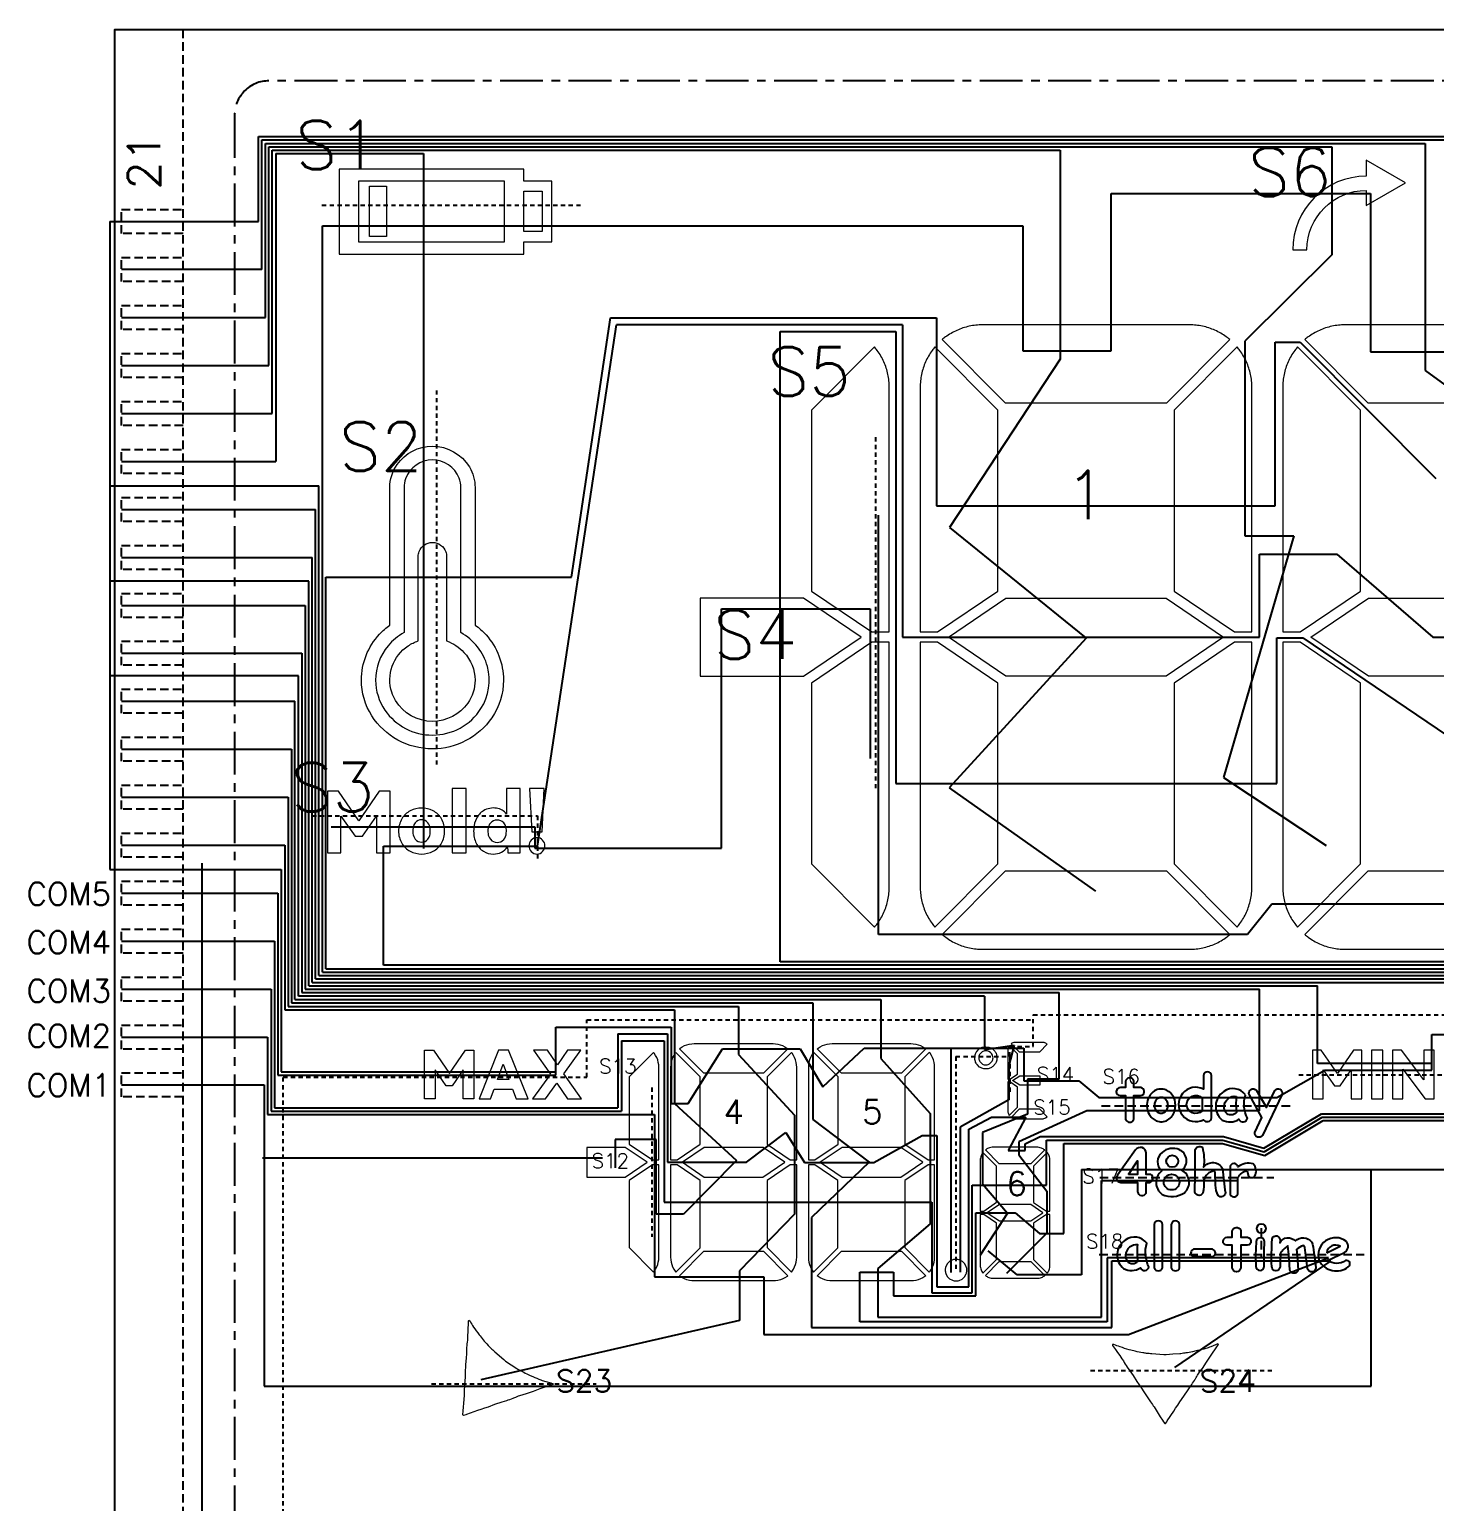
# Model space of a CAD drawing. Header units: millimetres. Extents: x 426 to 1899, y -1707 to -647.
# Drawn here: x 1025.65 to 1066.66, y -689.86 to -646.89 of the extents above; entities that cross this region are included whole.
import ezdxf
from ezdxf.enums import TextEntityAlignment as Align

# ---------------------------------------------------------------- set-up
doc = ezdxf.new("R2010")
doc.units = ezdxf.units.MM
doc.linetypes.add('CENTER', pattern=[2, 1.25, -0.25, 0.25, -0.25])
doc.linetypes.add('HIDDEN', pattern=[0.375, 0.25, -0.125])
for name, color, linetype in [('COM', 1, 'Continuous'), ('DL', 11, 'Continuous'), ('SEG', 42, 'Continuous')]:
    doc.layers.add(name, color=color, linetype=linetype)
doc.styles.add('ROMANS', font='ROMANS.shx', dxfattribs={"bigfont": 'AllInOneBig.shx'})

msp = doc.modelspace()

# ---------------------------------------------------------------- linework, layer by layer
for points in [[(1089.137, -646.895), (1089.137, -731.895), (1028.137, -731.895), (1028.137, -646.895)], [(1057.73, -680.313), (1057.996, -679.914), (1057.996, -680.313)]]:
    msp.add_lwpolyline(points, close=True)
at = {"linetype": 'HIDDEN'}
for points in [[(1030.137, -731.895), (1030.137, -646.895)], [(1030.137, -652.855), (1028.337, -652.855), (1028.337, -652.155), (1030.137, -652.155)], [(1030.137, -654.255), (1028.337, -654.255), (1028.337, -653.555), (1030.137, -653.555)], [(1030.137, -655.655), (1028.337, -655.655), (1028.337, -654.955), (1030.137, -654.955)], [(1030.137, -657.055), (1028.337, -657.055), (1028.337, -656.355), (1030.137, -656.355)], [(1030.137, -658.455), (1028.337, -658.455), (1028.337, -657.755), (1030.137, -657.755)], [(1030.137, -659.855), (1028.337, -659.855), (1028.337, -659.155), (1030.137, -659.155)], [(1030.137, -661.255), (1028.337, -661.255), (1028.337, -660.555), (1030.137, -660.555)], [(1030.137, -662.655), (1028.337, -662.655), (1028.337, -661.955), (1030.137, -661.955)], [(1030.137, -664.055), (1028.337, -664.055), (1028.337, -663.355), (1030.137, -663.355)], [(1030.137, -665.455), (1028.337, -665.455), (1028.337, -664.755), (1030.137, -664.755)], [(1030.137, -666.855), (1028.337, -666.855), (1028.337, -666.155), (1030.137, -666.155)], [(1030.137, -668.255), (1028.337, -668.255), (1028.337, -667.555), (1030.137, -667.555)], [(1030.137, -669.655), (1028.337, -669.655), (1028.337, -668.955), (1030.137, -668.955)], [(1030.137, -671.055), (1028.337, -671.055), (1028.337, -670.355), (1030.137, -670.355)], [(1030.137, -672.455), (1028.337, -672.455), (1028.337, -671.755), (1030.137, -671.755)], [(1030.137, -673.855), (1028.337, -673.855), (1028.337, -673.155), (1030.137, -673.155)], [(1030.137, -675.255), (1028.337, -675.255), (1028.337, -674.555), (1030.137, -674.555)], [(1030.137, -676.655), (1028.337, -676.655), (1028.337, -675.955), (1030.137, -675.955)], [(1030.137, -678.055), (1028.337, -678.055), (1028.337, -677.355), (1030.137, -677.355)]]:
    msp.add_lwpolyline(points, dxfattribs=at)
at = {"linetype": 'CENTER'}
msp.add_lwpolyline([(1084.637, -648.395), (1032.637, -648.395, 0.414214), (1031.637, -649.395), (1031.637, -729.395, 0.414214), (1032.637, -730.395), (1084.637, -730.395, 0.414214), (1085.637, -729.395), (1085.637, -649.395, 0.414214)], format="xyb", close=True, dxfattribs=at)
at = {"lineweight": 9}
for points in [[(1040.078, -650.974), (1034.692, -650.974), (1034.692, -653.45), (1040.078, -653.45), (1040.078, -653.098), (1040.896, -653.098), (1040.896, -651.326), (1040.078, -651.326)], [(1039.509, -653.108), (1035.262, -653.108), (1035.262, -651.316), (1039.509, -651.316)], [(1036.069, -652.942), (1035.572, -652.942), (1035.572, -651.472), (1036.069, -651.472)], [(1040.617, -652.797), (1040.078, -652.797), (1040.078, -651.617), (1040.617, -651.617)], [(1048.244, -663.493), (1045.226, -663.493), (1045.226, -665.77), (1048.243, -665.77), (1049.923, -664.632)], [(1058.826, -665.77), (1054.15, -665.77), (1052.471, -664.632), (1054.15, -663.493), (1058.827, -663.493), (1060.506, -664.632)], [(1069.41, -665.77), (1064.734, -665.77), (1063.055, -664.632), (1064.733, -663.493), (1069.411, -663.493), (1071.089, -664.632)], [(1035.266, -669.996), (1034.671, -669.124), (1034.345, -669.124), (1034.345, -670.931), (1034.74, -670.931), (1034.74, -669.855), (1035.152, -670.443), (1035.367, -670.443), (1035.775, -669.86), (1035.775, -670.931), (1036.175, -670.931), (1036.175, -669.124), (1035.856, -669.124)], [(1038.392, -669.052), (1037.99, -669.052), (1037.99, -670.931), (1038.392, -670.931)], [(1040.617, -670.317), (1040.674, -669.052), (1040.249, -669.052), (1040.309, -670.317)], [(1038.308, -677.267), (1037.987, -677.726), (1037.817, -677.726), (1037.492, -677.263), (1037.492, -678.112), (1037.181, -678.112), (1037.181, -676.687), (1037.438, -676.687), (1037.907, -677.374), (1038.372, -676.687), (1038.623, -676.687), (1038.623, -678.112), (1038.308, -678.112)], [(1039.336, -676.687), (1038.773, -678.112), (1039.104, -678.112), (1039.209, -677.824), (1039.749, -677.824), (1039.858, -678.112), (1040.208, -678.112), (1039.63, -676.687)], [(1041.358, -676.687), (1041.06, -677.115), (1040.766, -676.687), (1040.359, -676.687), (1040.857, -677.386), (1040.334, -678.112), (1040.715, -678.112), (1041.039, -677.649), (1041.356, -678.112), (1041.767, -678.112), (1041.243, -677.378), (1041.741, -676.687)], [(1043.157, -679.429), (1043.831, -679.886), (1044.019, -679.886), (1044.019, -677.189), (1044.016, -677.118), (1044.005, -677.046), (1043.986, -676.975), (1043.959, -676.907), (1043.927, -676.842), (1043.887, -676.781), (1043.866, -676.756), (1043.157, -677.469)], [(1044.362, -679.886), (1044.551, -679.886), (1045.225, -679.429), (1045.225, -677.469), (1044.515, -676.756), (1044.495, -676.781), (1044.455, -676.842), (1044.422, -676.907), (1044.396, -676.975), (1044.377, -677.046), (1044.366, -677.118), (1044.362, -677.189)], [(1047.075, -677.363), (1045.331, -677.363), (1044.621, -676.65), (1044.644, -676.631), (1044.705, -676.591), (1044.77, -676.557), (1044.837, -676.531), (1044.908, -676.512), (1044.98, -676.5), (1045.053, -676.496), (1047.353, -676.496), (1047.424, -676.5), (1047.496, -676.511), (1047.566, -676.53), (1047.634, -676.556), (1047.699, -676.59), (1047.76, -676.629), (1047.785, -676.65)], [(1047.181, -679.429), (1047.855, -679.886), (1048.044, -679.886), (1048.044, -677.189), (1048.04, -677.118), (1048.029, -677.046), (1048.01, -676.975), (1047.984, -676.907), (1047.951, -676.842), (1047.911, -676.781), (1047.891, -676.756), (1047.181, -677.469)], [(1048.387, -679.886), (1048.575, -679.886), (1049.25, -679.429), (1049.25, -677.469), (1048.54, -676.756), (1048.519, -676.781), (1048.479, -676.842), (1048.446, -676.907), (1048.42, -676.975), (1048.402, -677.046), (1048.39, -677.118), (1048.387, -677.189)], [(1051.1, -677.363), (1049.355, -677.363), (1048.645, -676.65), (1048.668, -676.631), (1048.729, -676.591), (1048.794, -676.557), (1048.862, -676.531), (1048.932, -676.512), (1049.004, -676.5), (1049.077, -676.496), (1051.378, -676.496), (1051.448, -676.5), (1051.52, -676.511), (1051.59, -676.53), (1051.658, -676.556), (1051.723, -676.59), (1051.784, -676.629), (1051.809, -676.65)], [(1051.205, -679.429), (1051.879, -679.886), (1052.068, -679.886), (1052.068, -677.189), (1052.064, -677.118), (1052.053, -677.046), (1052.034, -676.975), (1052.008, -676.907), (1051.975, -676.842), (1051.935, -676.781), (1051.915, -676.756), (1051.205, -677.469)], [(1063.827, -677.374), (1063.357, -676.687), (1063.1, -676.687), (1063.1, -678.112), (1063.412, -678.112), (1063.412, -677.263), (1063.737, -677.726), (1063.906, -677.726), (1064.228, -677.267), (1064.228, -678.112), (1064.543, -678.112), (1064.543, -676.687), (1064.292, -676.687)], [(1064.821, -678.112), (1065.154, -678.112), (1065.154, -676.687), (1064.821, -676.687)], [(1065.435, -678.112), (1065.738, -678.112), (1065.738, -677.246), (1066.385, -678.112), (1066.652, -678.112), (1066.652, -676.687), (1066.348, -676.687), (1066.348, -677.551), (1065.701, -676.687), (1065.435, -676.687)], [(1039.313, -677.545), (1039.474, -677.101), (1039.644, -677.545)], [(1043.036, -679.528), (1041.921, -679.528), (1041.921, -680.394), (1043.036, -680.394), (1043.675, -679.961)], [(1047.061, -679.528), (1045.346, -679.528), (1044.708, -679.961), (1045.346, -680.395), (1047.06, -680.395), (1047.699, -679.962)], [(1051.085, -679.528), (1049.37, -679.528), (1048.732, -679.961), (1049.371, -680.395), (1051.084, -680.395), (1051.723, -679.962)], [(1043.157, -680.494), (1043.157, -682.453), (1043.866, -683.166), (1043.887, -683.141), (1043.927, -683.08), (1043.96, -683.015), (1043.986, -682.947), (1044.004, -682.877), (1044.016, -682.805), (1044.019, -682.733), (1044.019, -680.036), (1043.831, -680.036)], [(1044.362, -680.036), (1044.362, -682.733), (1044.366, -682.804), (1044.378, -682.876), (1044.396, -682.947), (1044.422, -683.015), (1044.455, -683.08), (1044.495, -683.141), (1044.515, -683.167), (1045.225, -682.454), (1045.225, -680.494), (1044.551, -680.036)], [(1047.181, -680.494), (1047.181, -682.453), (1047.891, -683.166), (1047.911, -683.141), (1047.951, -683.08), (1047.984, -683.015), (1048.01, -682.947), (1048.029, -682.877), (1048.04, -682.805), (1048.044, -682.733), (1048.044, -680.036), (1047.856, -680.036)], [(1048.387, -680.036), (1048.387, -682.733), (1048.39, -682.804), (1048.402, -682.876), (1048.42, -682.947), (1048.446, -683.015), (1048.479, -683.08), (1048.519, -683.141), (1048.539, -683.167), (1049.249, -682.454), (1049.249, -680.494), (1048.575, -680.036)], [(1051.205, -680.494), (1051.205, -682.453), (1051.915, -683.166), (1051.935, -683.141), (1051.975, -683.08), (1052.008, -683.015), (1052.034, -682.947), (1052.053, -682.877), (1052.064, -682.805), (1052.068, -682.733), (1052.068, -680.036), (1051.88, -680.036)], [(1054.876, -681.196), (1053.96, -681.196), (1053.608, -681.435), (1053.96, -681.674), (1054.876, -681.674), (1055.228, -681.435)], [(1047.353, -683.426), (1045.053, -683.426), (1044.983, -683.423), (1044.911, -683.411), (1044.84, -683.393), (1044.772, -683.367), (1044.707, -683.333), (1044.646, -683.293), (1044.621, -683.273), (1045.331, -682.56), (1047.075, -682.56), (1047.785, -683.273), (1047.762, -683.292), (1047.701, -683.332), (1047.637, -683.365), (1047.569, -683.392), (1047.498, -683.411), (1047.426, -683.422)], [(1051.377, -683.426), (1049.077, -683.426), (1049.007, -683.423), (1048.935, -683.411), (1048.864, -683.393), (1048.796, -683.367), (1048.731, -683.333), (1048.67, -683.293), (1048.645, -683.273), (1049.356, -682.56), (1051.099, -682.56), (1051.809, -683.273), (1051.787, -683.292), (1051.726, -683.332), (1051.661, -683.365), (1051.593, -683.392), (1051.522, -683.411), (1051.45, -683.422)]]:
    msp.add_lwpolyline(points, close=True, dxfattribs=at)
for points in [[(1062.522, -653.329), (1062.938, -653.329, -0.413067), (1064.669, -651.593), (1064.669, -652.03), (1065.815, -651.369), (1064.669, -650.708), (1064.669, -651.177, 0.41344)], [(1059.514, -655.518), (1053.463, -655.518, 0.027321), (1053.271, -655.528, 0.026644), (1053.082, -655.559, 0.027257), (1052.897, -655.609, 0.028011), (1052.718, -655.679, 0.025763), (1052.548, -655.767, 0.027176), (1052.388, -655.872, 0.018186), (1052.289, -655.95), (1054.129, -657.797), (1058.849, -657.797), (1060.687, -655.95, 0.017552), (1060.583, -655.868, 0.026197), (1060.423, -655.763, 0.025905), (1060.252, -655.676, 0.026126), (1060.074, -655.607, 0.025399), (1059.888, -655.557, 0.027664), (1059.699, -655.528, 0.025714)], [(1070.097, -655.518), (1064.046, -655.518, 0.027321), (1063.855, -655.528, 0.026644), (1063.666, -655.559, 0.027257), (1063.48, -655.609, 0.028011), (1063.302, -655.679, 0.025763), (1063.132, -655.767, 0.027176), (1062.971, -655.872, 0.018186), (1062.873, -655.95), (1064.712, -657.797), (1069.432, -657.797), (1071.271, -655.95, 0.017552), (1071.167, -655.868, 0.026197), (1071.007, -655.763, 0.025905), (1070.836, -655.676, 0.026126), (1070.657, -655.607, 0.025399), (1070.472, -655.557, 0.027664), (1070.282, -655.528, 0.025714)], [(1048.477, -663.289), (1050.236, -664.482), (1050.746, -664.482), (1050.746, -657.341, 0.025408), (1050.737, -657.152, 0.026465), (1050.707, -656.963, 0.027231), (1050.657, -656.778, 0.026557), (1050.588, -656.599, 0.028322), (1050.502, -656.428, 0.027489), (1050.397, -656.267, 0.019585), (1050.315, -656.163), (1048.477, -658.009)], [(1051.647, -664.482), (1052.158, -664.482), (1053.917, -663.288), (1053.917, -658.009), (1052.078, -656.163, 0.017853), (1051.996, -656.267, 0.02479), (1051.892, -656.428, 0.02629), (1051.805, -656.599, 0.026986), (1051.736, -656.778, 0.026987), (1051.687, -656.964, 0.02686), (1051.657, -657.153, 0.025118), (1051.647, -657.341)], [(1059.061, -663.289), (1060.819, -664.482), (1061.33, -664.482), (1061.33, -657.341, 0.025408), (1061.32, -657.152, 0.026465), (1061.29, -656.963, 0.027231), (1061.24, -656.778, 0.026557), (1061.172, -656.599, 0.028322), (1061.085, -656.428, 0.027489), (1060.98, -656.267, 0.019585), (1060.899, -656.163), (1059.061, -658.009)], [(1062.23, -664.482), (1062.741, -664.482), (1064.5, -663.288), (1064.5, -658.009), (1062.661, -656.163, 0.017853), (1062.579, -656.267, 0.02479), (1062.475, -656.428, 0.02629), (1062.388, -656.599, 0.026986), (1062.32, -656.778, 0.026987), (1062.27, -656.964, 0.02686), (1062.24, -657.153, 0.025118), (1062.23, -657.341)], [(1038.656, -660.264), (1038.656, -664.28, -0.052778), (1038.976, -664.568, -0.185972), (1039.485, -665.886, -0.151233), (1039.144, -666.986, -0.247778), (1037.412, -667.894, -0.257342), (1035.64, -666.925, -0.14194), (1035.338, -665.886, -0.189521), (1035.867, -664.547, -0.049228), (1036.168, -664.28), (1036.168, -660.264, -0.154561), (1036.381, -659.592, -0.244489), (1037.412, -659.06, -0.263763), (1038.49, -659.666, -0.13574)], [(1036.582, -660.264), (1036.582, -664.501, 0.089656), (1036.118, -664.884, 0.178576), (1035.753, -665.886, 0.151248), (1036.026, -666.766, 0.247737), (1037.412, -667.492, 0.257338), (1038.829, -666.717, 0.209422), (1039.018, -665.489, 0.200504), (1038.241, -664.501), (1038.241, -660.264, 0.091239), (1038.191, -659.989, 0.309781), (1037.412, -659.461, 0.316842), (1036.626, -660.008, 0.084825)], [(1038.443, -666.558, -0.244474), (1037.412, -667.091, -0.263682), (1036.333, -666.484, -0.056286), (1036.224, -666.243, -0.335756), (1036.704, -664.886, -0.065998), (1036.997, -664.742), (1036.997, -662.272, -0.091204), (1037.022, -662.134, -0.309771), (1037.412, -661.87, -0.316861), (1037.805, -662.144, -0.084814), (1037.826, -662.272), (1037.826, -664.742, -0.11492), (1038.331, -665.079, -0.191254), (1038.656, -665.886, -0.154579)], [(1048.476, -665.975), (1048.476, -671.252), (1050.316, -673.099, 0.019757), (1050.398, -672.995, 0.027101), (1050.502, -672.834, 0.026667), (1050.589, -672.663, 0.025824), (1050.658, -672.484, 0.025938), (1050.707, -672.298, 0.028153), (1050.736, -672.109, 0.026876), (1050.746, -671.921), (1050.746, -664.782), (1050.236, -664.782)], [(1051.647, -664.782), (1051.647, -671.921, 0.02515), (1051.657, -672.109, 0.024981), (1051.687, -672.298, 0.025447), (1051.736, -672.483, 0.026912), (1051.804, -672.662, 0.025203), (1051.891, -672.834, 0.026162), (1051.995, -672.995, 0.017903), (1052.077, -673.099), (1053.917, -671.253), (1053.917, -665.975), (1052.158, -664.782)], [(1059.06, -665.975), (1059.06, -671.252), (1060.899, -673.099, 0.019757), (1060.981, -672.995, 0.027101), (1061.085, -672.834, 0.026667), (1061.172, -672.663, 0.025824), (1061.241, -672.484, 0.025938), (1061.29, -672.298, 0.028153), (1061.32, -672.109, 0.026876), (1061.329, -671.921), (1061.329, -664.782), (1060.819, -664.782)], [(1062.231, -664.782), (1062.231, -671.921, 0.02515), (1062.241, -672.109, 0.024981), (1062.27, -672.298, 0.025447), (1062.32, -672.483, 0.026912), (1062.388, -672.662, 0.025203), (1062.475, -672.834, 0.026162), (1062.579, -672.995, 0.017903), (1062.661, -673.099), (1064.5, -671.253), (1064.5, -665.975), (1062.741, -664.782)], [(1039.57, -669.796, 0.200711), (1039.281, -669.626, 0.171881), (1038.902, -669.699, 0.141372), (1038.695, -669.925, 0.100345), (1038.618, -670.203, 0.023082), (1038.615, -670.298, 0.117632), (1038.692, -670.651, 0.140292), (1038.902, -670.883, 0.140242), (1039.195, -670.964, 0.120895), (1039.423, -670.91, 0.128076), (1039.597, -670.751, -0.029529), (1039.615, -670.931), (1039.973, -670.931), (1039.973, -669.052), (1039.57, -669.052)], [(1037.43, -669.702, 0.244942), (1036.765, -669.702, 0.139652), (1036.517, -669.936, 0.139581), (1036.424, -670.292, 0.139211), (1036.517, -670.649, 0.137506), (1036.764, -670.882, 0.243879), (1037.432, -670.882, 0.138542), (1037.676, -670.649, 0.138883), (1037.768, -670.292, 0.136745), (1037.676, -669.936, 0.139926)], [(1037.316, -670.469, 0.108424), (1037.35, -670.292, 0.034323), (1037.346, -670.22, 0.143001), (1037.277, -670.052, 0.485462), (1036.912, -670.052, 0.06335), (1036.873, -670.114, 0.107719), (1036.839, -670.292, 0.034385), (1036.844, -670.363, 0.145024), (1036.912, -670.53, 0.479559), (1037.277, -670.53, 0.06426)], [(1039.491, -670.539, 0.162308), (1039.567, -670.349, 0.08299), (1039.557, -670.176, 0.13425), (1039.492, -670.054, 0.210928), (1039.299, -669.973, 0.228812), (1039.104, -670.059, 0.066071), (1039.064, -670.118, 0.112401), (1039.029, -670.292, 0.034679), (1039.034, -670.363, 0.141248), (1039.104, -670.534, 0.238228), (1039.299, -670.625, 0.219775)], [(1040.462, -670.964, 0.21), (1040.627, -670.893, 0.411716), (1040.627, -670.557, 0.426279), (1040.298, -670.557, 0.403458), (1040.298, -670.893, 0.212094)], [(1058.848, -671.465), (1054.129, -671.465), (1052.289, -673.312, 0.01891), (1052.393, -673.394, 0.026847), (1052.554, -673.499, 0.026374), (1052.725, -673.587, 0.026795), (1052.904, -673.655, 0.026623), (1053.089, -673.705, 0.027946), (1053.278, -673.734, 0.025787), (1053.463, -673.744), (1059.514, -673.744, 0.026316), (1059.705, -673.734, 0.026494), (1059.895, -673.703, 0.027008), (1060.08, -673.653, 0.025008), (1060.259, -673.584, 0.02514), (1060.429, -673.496, 0.025766), (1060.589, -673.391, 0.017949), (1060.688, -673.312)], [(1069.431, -671.465), (1064.713, -671.465), (1062.872, -673.312, 0.01891), (1062.977, -673.394, 0.026847), (1063.137, -673.499, 0.026374), (1063.308, -673.587, 0.026795), (1063.487, -673.655, 0.026623), (1063.672, -673.705, 0.027946), (1063.862, -673.734, 0.025787), (1064.046, -673.744), (1070.097, -673.744, 0.026316), (1070.289, -673.734, 0.026494), (1070.478, -673.703, 0.027008), (1070.663, -673.653, 0.025008), (1070.842, -673.584, 0.02514), (1071.012, -673.496, 0.025766), (1071.173, -673.391, 0.017949), (1071.271, -673.312)], [(1053.581, -677.237, -0.082009), (1053.477, -677.225, -0.081073), (1053.382, -677.181), (1053.307, -677.108, -0.081171), (1053.258, -677.015, -0.079694), (1053.241, -676.912), (1053.253, -676.824, -0.078834), (1053.297, -676.729), (1053.37, -676.653, -0.083468), (1053.462, -676.604, -0.079697), (1053.565, -676.587), (1053.654, -676.599, -0.080986), (1053.748, -676.644), (1053.824, -676.716, -0.083653), (1053.873, -676.809, -0.082016), (1053.89, -676.912), (1053.881, -676.985, -0.082353), (1053.842, -677.082), (1053.773, -677.161, -0.078936), (1053.684, -677.215, -0.082915)], [(1053.553, -676.704, 0.128274), (1053.454, -676.736), (1053.383, -676.812, 0.125806), (1053.357, -676.912), (1053.357, -676.924, 0.12592), (1053.389, -677.023), (1053.464, -677.095, 0.129086), (1053.565, -677.121), (1053.577, -677.121, 0.126203), (1053.676, -677.089), (1053.748, -677.013, 0.126697), (1053.774, -676.912), (1053.772, -676.887, 0.257218), (1053.655, -676.724, 0.127031)], [(1054.249, -676.558), (1054.232, -676.582, 0.117487), (1054.208, -676.684), (1054.208, -677.536), (1054.264, -677.536), (1054.486, -677.386), (1054.486, -676.797)], [(1054.43, -676.461, 0.120143), (1054.329, -676.485), (1054.305, -676.502), (1054.542, -676.74), (1055.137, -676.74), (1055.357, -676.518, 0.116457), (1055.265, -676.468), (1055.208, -676.461)], [(1054.264, -677.616), (1054.208, -677.616), (1054.208, -678.468, 0.117969), (1054.232, -678.569), (1054.249, -678.594), (1054.486, -678.355), (1054.486, -677.767)], [(1053.426, -679.771, 0.089129), (1053.402, -679.905), (1053.402, -681.385), (1053.503, -681.385), (1053.878, -681.13), (1053.878, -680.071), (1053.48, -679.672, 0.073408)], [(1055.053, -679.522), (1053.782, -679.522, 0.0956), (1053.642, -679.549, 0.06911), (1053.551, -679.601), (1053.948, -680), (1054.887, -680), (1055.285, -679.601, 0.075127), (1055.186, -679.546, 0.08926)], [(1055.355, -679.672), (1054.958, -680.071), (1054.958, -681.131), (1055.333, -681.385), (1055.434, -681.385), (1055.434, -679.904, 0.089517), (1055.41, -679.771, 0.073538)], [(1053.402, -682.965, 0.090601), (1053.426, -683.099, 0.076016), (1053.48, -683.198), (1053.878, -682.798), (1053.878, -681.739), (1053.503, -681.485), (1053.402, -681.485)], [(1055.434, -681.485), (1055.333, -681.485), (1054.957, -681.739), (1054.957, -682.798), (1055.355, -683.198, 0.072569), (1055.41, -683.099, 0.088893), (1055.434, -682.965)], [(1052.438, -683.291), (1052.506, -683.36), (1052.591, -683.406, 0.078184), (1052.686, -683.424, 0.076273), (1052.783, -683.411), (1052.871, -683.37), (1052.942, -683.305), (1052.99, -683.22, 0.078228), (1053.01, -683.125), (1053.01, -683.108, 0.076944), (1052.995, -683.012), (1052.952, -682.926), (1052.884, -682.856), (1052.798, -682.811, 0.07903), (1052.703, -682.793), (1052.695, -682.793, 0.075511), (1052.599, -682.808), (1052.512, -682.851), (1052.443, -682.919), (1052.397, -683.005, 0.078105), (1052.38, -683.1), (1052.38, -683.108, 0.07738), (1052.394, -683.204)], [(1054.887, -682.87), (1053.948, -682.87), (1053.551, -683.269, 0.073691), (1053.65, -683.323, 0.090133), (1053.783, -683.347), (1055.053, -683.347, 0.095682), (1055.194, -683.32, 0.070553), (1055.285, -683.269)], [(1040.95, -686.442), (1040.892, -686.457), (1040.551, -686.578), (1040.352, -686.648), (1040.151, -686.717), (1039.951, -686.778, 0.01687), (1039.803, -686.838), (1039.779, -686.848), (1039.754, -686.858, -0.01226), (1039.569, -686.92), (1039.435, -686.966), (1039.225, -687.035), (1039.035, -687.105), (1038.928, -687.14), (1038.821, -687.175), (1038.73, -687.209), (1038.407, -687.319), (1038.384, -687.336), (1038.316, -687.352), (1038.303, -687.337), (1038.309, -687.22), (1038.316, -687.106), (1038.324, -686.992), (1038.346, -686.767, 0.014239), (1038.351, -686.585), (1038.354, -686.514), (1038.357, -686.443), (1038.373, -686.237), (1038.379, -686.109), (1038.39, -685.87), (1038.406, -685.665), (1038.411, -685.552), (1038.414, -685.439), (1038.416, -685.401), (1038.418, -685.364, -0.012436), (1038.44, -685.156), (1038.442, -685.076), (1038.453, -684.851), (1038.463, -684.651), (1038.463, -684.602), (1038.474, -684.574), (1038.509, -684.603, 0.009584), (1038.61, -684.769, 0.013198), (1038.774, -684.995, 0.015785), (1038.888, -685.139, 0.01121), (1039.038, -685.306), (1039.113, -685.386, 0.011731), (1039.229, -685.491), (1039.493, -685.721), (1039.547, -685.764), (1039.711, -685.872), (1039.876, -685.979, 0.024891), (1040.011, -686.052), (1040.038, -686.065, 0.053274), (1040.209, -686.159), (1040.244, -686.174), (1040.314, -686.203), (1040.346, -686.216, 0.015664), (1040.577, -686.315, 0.016501), (1040.721, -686.361), (1040.865, -686.403), (1040.94, -686.424)], [(1058.761, -685.577), (1058.411, -685.553, -0.009552), (1058.256, -685.539, -0.01747), (1058.148, -685.521, -0.010233), (1057.927, -685.478, -0.016111), (1057.75, -685.432, -0.012399), (1057.483, -685.35, -0.008846), (1057.302, -685.278), (1057.258, -685.277), (1057.265, -685.306), (1057.294, -685.345), (1057.351, -685.428), (1057.407, -685.511), (1057.471, -685.603), (1057.534, -685.696), (1057.58, -685.761, 0.010945), (1057.688, -685.941), (1057.861, -686.188), (1057.971, -686.361), (1058.107, -686.559), (1058.179, -686.664), (1058.29, -686.839), (1058.33, -686.897), (1058.371, -686.954, -0.013083), (1058.477, -687.103), (1058.595, -687.296), (1058.657, -687.392), (1058.72, -687.487), (1058.753, -687.536), (1058.786, -687.585), (1058.805, -687.588), (1058.851, -687.534), (1058.859, -687.507), (1059.05, -687.224), (1059.101, -687.142), (1059.166, -687.05), (1059.23, -686.958), (1059.34, -686.788), (1059.466, -686.605), (1059.545, -686.488, 0.012358), (1059.655, -686.327), (1059.669, -686.304), (1059.683, -686.281, -0.016332), (1059.764, -686.144), (1059.825, -686.06), (1059.887, -685.976), (1060.006, -685.799), (1060.122, -685.623), (1060.322, -685.321), (1060.358, -685.275), (1060.34, -685.265), (1060.267, -685.294), (1060.127, -685.348, -0.017165), (1059.984, -685.397, -0.016512), (1059.741, -685.458), (1059.706, -685.467), (1059.596, -685.495, -0.052947), (1059.404, -685.523), (1059.374, -685.529, -0.025263), (1059.223, -685.552), (1059.027, -685.566), (1058.83, -685.579)]]:
    msp.add_lwpolyline(points, format="xyb", close=True, dxfattribs=at)
at = {"color": 3, "lineweight": 9}
msp.add_lwpolyline([(1055.137, -677.437), (1055.137, -677.715), (1054.553, -677.715), (1054.347, -677.576), (1054.553, -677.437)], close=True, dxfattribs=at)
for points in [[(1057.887, -678.669), (1057.887, -678.016), (1058.08, -678.016, 0.367048), (1058.187, -677.909), (1058.187, -677.889, 0.350394), (1058.087, -677.782), (1057.887, -677.782), (1057.887, -677.585, 0.788369), (1057.638, -677.605), (1057.638, -677.782), (1057.493, -677.782, 0.991984), (1057.484, -678.016), (1057.638, -678.016), (1057.638, -678.666, 1)], [(1060.155, -677.428, 0.900928), (1059.919, -677.428), (1059.919, -677.826, 1.636753), (1059.92, -678.718), (1059.92, -678.72, 0.681576), (1060.155, -678.664)], [(1058.526, -677.857, 0.105112), (1058.387, -677.962, 0.085807), (1058.301, -678.104, 0.221046), (1058.329, -678.557, 0.08066), (1058.421, -678.674, 0.085831), (1058.538, -678.75, 0.241319), (1058.876, -678.726, 0.094833), (1058.997, -678.617, 0.086303), (1059.075, -678.467, 0.154375), (1059.077, -678.139, 0.097654), (1058.986, -677.97, 0.09144), (1058.867, -677.871, 0.243816)], [(1059.881, -678.088), (1059.881, -678.456, -2.472369)], [(1061.141, -677.989, 0.413992), (1060.512, -677.898, 0.514755), (1060.464, -678.727, 0.275359), (1060.953, -678.705, 0.749237), (1061.201, -678.675, -0.191097)], [(1060.878, -678.038, 0.066691), (1060.883, -678.507, -0.446838), (1060.565, -678.512, -0.151044), (1060.522, -678.334, -0.450567)], [(1062.21, -677.97), (1061.641, -679.176, -0.788186), (1061.412, -679.093), (1061.62, -678.655), (1061.258, -677.995, -0.938973), (1061.462, -677.867), (1061.758, -678.365), (1061.996, -677.863, -0.807874)], [(1058.601, -678.087, 0.115871), (1058.53, -678.149, 0.105998), (1058.489, -678.244, 0.1529), (1058.504, -678.401, 0.134878), (1058.577, -678.494, 0.158408), (1058.683, -678.529, 0.143414), (1058.779, -678.5, 0.111414), (1058.844, -678.433, 0.107898), (1058.88, -678.332, 0.123391), (1058.865, -678.204, 0.110702), (1058.81, -678.12, 0.11716), (1058.734, -678.074, 0.199405)], [(1058.378, -680.313), (1058.243, -680.313), (1058.243, -679.696, 0.729717), (1057.935, -679.597), (1057.403, -680.342, 0.609951), (1057.509, -680.548), (1057.996, -680.548), (1057.996, -680.821, 0.754649), (1058.243, -680.861), (1058.243, -680.548), (1058.345, -680.548, 0.652918)], [(1059.362, -680.85, 0.528266), (1059.283, -680.194, 0.56878), (1059.21, -679.592, 0.273782), (1058.707, -679.672, 0.475766), (1058.699, -680.214, 0.503083), (1058.713, -680.897, 0.264434)], [(1059.896, -680.862, -0.802419), (1059.664, -680.796, 0.017782), (1059.672, -679.608, -0.582383), (1059.885, -679.532, -0.099963), (1059.92, -680.102, -0.553731), (1060.478, -680.151, 0.014353), (1060.557, -680.854, -0.634052), (1060.342, -680.931, -0.100112), (1060.271, -680.628), (1060.263, -680.262), (1060.217, -680.213, 0.272456), (1059.927, -680.476, -0.067866)], [(1061.42, -680.369, 0.298532), (1061.368, -680.003, 0.223775), (1060.924, -680.096, 0.936168), (1060.692, -680.111), (1060.7, -680.905, 0.798724), (1060.924, -680.856), (1060.924, -680.41, -0.249831), (1061.19, -680.21), (1061.235, -680.374, 0.41567)], [(1058.722, -681.781, 0.91238), (1058.478, -681.781), (1058.478, -683.041, 0.732313), (1058.722, -683.041)], [(1058.978, -683.041, 0.732313), (1059.222, -683.041), (1059.222, -681.781, 0.91238), (1058.978, -681.781)], [(1061.004, -683.037, -0.985324), (1060.755, -683.037), (1060.755, -682.384), (1060.6, -682.384, -0.991984), (1060.61, -682.151), (1060.755, -682.151), (1060.755, -681.973, -0.788369), (1061.004, -681.953), (1061.004, -682.151), (1061.203, -682.151, -0.895378), (1061.196, -682.384), (1061.004, -682.384)], [(1057.587, -683.064, 0.275359), (1058.076, -683.041, 0.749237), (1058.324, -683.012, -0.191097), (1058.264, -682.326, 0.413992), (1057.635, -682.235, 0.514755)], [(1061.44, -682.676), (1061.446, -682.996, 0.995214), (1061.692, -682.996, -0.030251), (1061.703, -682.284, 0.983943), (1061.458, -682.282)], [(1062.162, -682.615, -0.001632), (1062.155, -683.005, -0.981298), (1061.908, -683.005, -0.017879), (1061.921, -682.21, -0.670804), (1062.115, -682.147, -0.274275), (1062.146, -682.308, -0.515787), (1062.6, -682.256, -0.457509), (1063.076, -682.294, -0.114733), (1063.099, -682.348, -0.016393), (1063.199, -683.044, -0.87868), (1062.955, -683.061, -0.002298), (1062.873, -682.453), (1062.832, -682.392, 0.083253), (1062.633, -682.503, -0.004413), (1062.681, -683.071, -1.068909), (1062.436, -683.071, 0.004029), (1062.384, -682.399, 0.088987)], [(1064.087, -682.274, 0.752915), (1063.294, -682.827, 0.476585), (1064.144, -683.011, 0.888189), (1064.066, -682.829, -0.323246), (1063.533, -682.825), (1064.038, -682.592, 0.471088)], [(1057.645, -682.671, 0.151044), (1057.688, -682.849, 0.446838), (1058.007, -682.844, -0.066691), (1058.002, -682.374, 0.450567)], [(1059.63, -682.716), (1060.181, -682.716, 0.763453), (1060.181, -682.5), (1059.63, -682.5, 0.766934)], [(1063.515, -682.6), (1063.905, -682.414, 0.546359)]]:
    msp.add_lwpolyline(points, format="xyb", close=True)
at = {"color": 1, "lineweight": 9}
msp.add_lwpolyline([(1054.542, -678.412), (1054.304, -678.652, 0.092798), (1054.376, -678.684), (1054.43, -678.691), (1055.208, -678.691, 0.120126), (1055.309, -678.667), (1055.357, -678.633), (1055.137, -678.412)], format="xyb", close=True, dxfattribs=at)
for centre, radius in [((1059.006, -679.932), 0.175), ((1058.987, -680.539), 0.23), ((1061.604, -681.894), 0.133)]:
    msp.add_circle(centre, radius)
at = {"layer": 'COM', "color": 5}
for p, q in [((1057.222, -656.272), (1057.222, -651.683)), ((1057.222, -651.683), (1064.793, -651.683)), ((1064.793, -651.683), (1064.793, -656.301)), ((1034.2, -674.41), (1034.2, -652.628)), ((1034.2, -652.628), (1054.642, -652.628)), ((1054.642, -652.628), (1054.642, -656.272)), ((1054.642, -656.272), (1057.222, -656.272)), ((1064.793, -656.301), (1068.226, -656.301)), ((1028.337, -672.105), (1032.9, -672.105)), ((1032.9, -672.105), (1032.9, -677.423)), ((1034.2, -674.41), (1070.707, -674.41)), ((1041.015, -677.423), (1041.015, -676.015)), ((1041.015, -676.015), (1044.375, -676.015)), ((1044.375, -676.015), (1044.375, -678.241)), ((1066.585, -677.277), (1066.585, -676.228)), ((1066.585, -676.228), (1070.437, -676.228)), ((1044.877, -678.241), (1045.878, -676.651)), ((1045.878, -676.651), (1048.144, -676.651)), ((1048.144, -676.651), (1048.804, -677.755)), ((1048.804, -677.755), (1050.011, -676.634)), ((1050.011, -676.634), (1054.676, -676.634)), ((1052.538, -676.634), (1052.538, -683.175)), ((1054.676, -676.634), (1054.676, -677.583)), ((1032.9, -677.423), (1041.015, -677.423)), ((1054.676, -677.583), (1056.278, -677.583)), ((1056.278, -677.583), (1056.866, -678.067)), ((1062.059, -678.067), (1063.464, -677.277)), ((1063.464, -677.277), (1066.585, -677.277)), ((1044.375, -678.241), (1044.877, -678.241)), ((1056.866, -678.067), (1062.059, -678.067))]:
    msp.add_line(p, q, dxfattribs=at)
at = {"layer": 'COM', "color": 3}
for p, q in [((1040.483, -670.732), (1042.781, -655.516)), ((1051.133, -655.516), (1042.781, -655.516)), ((1051.133, -655.516), (1051.133, -664.632)), ((1061.551, -664.632), (1061.551, -662.213)), ((1061.551, -662.213), (1063.814, -662.213)), ((1063.814, -662.213), (1066.616, -664.633)), ((1051.133, -664.632), (1061.551, -664.632)), ((1066.616, -664.633), (1072.192, -664.633)), ((1035.98, -674.21), (1035.98, -670.732)), ((1035.98, -670.732), (1040.483, -670.732)), ((1070.728, -674.21), (1035.98, -674.21)), ((1028.337, -674.905), (1032.7, -674.905)), ((1032.7, -674.905), (1032.7, -678.469)), ((1042.926, -676.415), (1042.926, -678.469)), ((1042.926, -676.415), (1044.175, -676.415)), ((1044.175, -676.415), (1044.175, -681.121)), ((1032.7, -678.469), (1042.926, -678.469)), ((1061.692, -679.659), (1063.385, -678.643)), ((1063.385, -678.643), (1067.714, -678.643)), ((1055.333, -680.633), (1055.333, -679.312)), ((1055.333, -679.312), (1060.486, -679.312)), ((1060.486, -679.312), (1061.692, -679.659)), ((1053.169, -683.772), (1053.169, -680.633)), ((1053.169, -680.633), (1055.333, -680.633)), ((1044.175, -681.121), (1051.986, -681.121)), ((1051.986, -681.121), (1051.986, -683.772)), ((1051.986, -683.772), (1053.169, -683.772))]:
    msp.add_line(p, q, dxfattribs=at)
at = {"layer": 'COM', "color": 4}
for p, q in [((1041.467, -662.881), (1042.609, -655.316)), ((1042.609, -655.316), (1052.125, -655.316)), ((1052.125, -655.316), (1052.125, -660.802)), ((1062.007, -660.802), (1062.007, -656.027)), ((1062.007, -656.027), (1062.737, -656.027)), ((1062.737, -656.027), (1066.697, -660.002)), ((1052.125, -660.802), (1062.007, -660.802)), ((1034.3, -674.31), (1034.3, -662.881)), ((1034.3, -662.881), (1041.467, -662.881)), ((1028.337, -673.505), (1032.8, -673.505)), ((1032.8, -673.505), (1032.8, -678.369)), ((1034.3, -674.31), (1070.717, -674.31)), ((1042.826, -676.215), (1042.826, -678.369)), ((1042.826, -676.215), (1044.275, -676.215)), ((1044.275, -676.215), (1044.275, -679.957)), ((1032.8, -678.369), (1042.826, -678.369)), ((1053.069, -678.998), (1053.726, -678.647)), ((1053.726, -678.647), (1054.735, -678.647)), ((1054.735, -678.647), (1054.212, -679.613)), ((1061.678, -679.551), (1063.358, -678.543)), ((1063.358, -678.543), (1067.614, -678.543)), ((1046.581, -679.957), (1047.727, -679.093)), ((1047.727, -679.093), (1048.271, -679.967)), ((1050.294, -679.967), (1051.707, -679.18)), ((1051.707, -679.18), (1052.13, -679.18)), ((1052.13, -679.18), (1052.13, -683.594)), ((1053.069, -683.594), (1053.069, -678.998)), ((1054.714, -679.42), (1055.153, -679.212)), ((1055.153, -679.212), (1060.501, -679.212)), ((1060.501, -679.212), (1061.678, -679.551)), ((1054.212, -679.613), (1054.714, -679.613)), ((1054.714, -679.613), (1054.714, -679.42)), ((1044.275, -679.957), (1046.581, -679.957)), ((1048.271, -679.967), (1050.294, -679.967)), ((1052.13, -683.594), (1053.069, -683.594))]:
    msp.add_line(p, q, dxfattribs=at)
at = {"layer": 'COM', "color": 2}
for p, q in [((1047.56, -674.11), (1047.56, -655.716)), ((1047.56, -655.716), (1050.933, -655.716)), ((1050.933, -655.716), (1050.933, -668.904)), ((1062.057, -668.904), (1062.057, -664.655)), ((1062.057, -664.655), (1062.822, -664.655)), ((1062.822, -664.655), (1067.761, -668.005)), ((1050.933, -668.904), (1062.057, -668.904)), ((1070.738, -674.11), (1047.56, -674.11)), ((1028.337, -676.305), (1032.6, -676.305)), ((1032.6, -676.305), (1032.6, -678.569)), ((1032.6, -678.569), (1043.895, -678.569)), ((1043.895, -678.569), (1043.895, -683.302)), ((1061.706, -679.767), (1063.413, -678.743)), ((1063.413, -678.743), (1067.814, -678.743)), ((1055.839, -682.04), (1055.839, -679.412)), ((1055.839, -679.412), (1060.472, -679.412)), ((1060.472, -679.412), (1061.706, -679.767)), ((1053.269, -683.864), (1053.269, -681.437)), ((1053.269, -681.437), (1054.417, -681.437)), ((1054.417, -681.437), (1055.129, -682.04)), ((1055.129, -682.04), (1055.839, -682.04)), ((1063.562, -682.754), (1057.106, -682.754)), ((1057.106, -682.754), (1057.106, -684.623)), ((1057.726, -684.988), (1063.562, -682.754)), ((1049.887, -684.623), (1049.887, -683.17)), ((1049.887, -683.17), (1050.87, -683.17)), ((1050.87, -683.17), (1050.87, -683.864)), ((1043.895, -683.302), (1047.083, -683.302)), ((1047.083, -683.302), (1047.083, -684.988)), ((1050.87, -683.864), (1053.269, -683.864)), ((1057.106, -684.623), (1049.887, -684.623)), ((1047.083, -684.988), (1057.726, -684.988))]:
    msp.add_line(p, q, dxfattribs=at)
at = {"layer": 'COM', "color": 1}
for p, q in [((1050.431, -673.308), (1050.431, -661.068)), ((1061.912, -672.428), (1061.201, -673.308)), ((1067.023, -672.428), (1061.912, -672.428)), ((1061.201, -673.308), (1050.431, -673.308)), ((1028.337, -677.705), (1032.5, -677.705)), ((1032.5, -677.705), (1032.5, -686.498)), ((1032.45, -679.834), (1042.372, -679.834)), ((1056.361, -680.174), (1068.863, -680.174)), ((1056.361, -680.174), (1056.361, -683.248)), ((1064.814, -686.498), (1064.814, -680.174)), ((1054.48, -683.248), (1053.629, -682.55)), ((1056.361, -683.248), (1054.48, -683.248)), ((1032.5, -686.498), (1064.814, -686.498))]:
    msp.add_line(p, q, dxfattribs=at)
at = {"layer": 'DL', "linetype": 'HIDDEN', "ltscale": 0.5}
for p, q in [((1034.188, -652.026), (1041.739, -652.026)), ((1037.529, -657.429), (1037.529, -668.426)), ((1050.345, -658.796), (1050.345, -669.044)), ((1033.9, -669.847), (1040.482, -669.847)), ((1040.482, -669.847), (1040.482, -671.149)), ((1043.816, -677.778), (1043.816, -682.134)), ((1056.617, -686.039), (1061.978, -686.039)), ((1037.381, -686.428), (1042.192, -686.428))]:
    msp.add_line(p, q, dxfattribs=at)
at = {"layer": 'DL', "color": 6, "linetype": 'HIDDEN', "ltscale": 0.5}
for p, q in [((1041.916, -677.477), (1041.916, -675.804)), ((1041.916, -675.804), (1054.946, -675.804)), ((1054.946, -676.58), (1054.946, -675.658)), ((1054.946, -675.658), (1078.338, -675.658)), ((1054.262, -676.875), (1054.262, -676.58)), ((1054.262, -676.58), (1054.946, -676.58)), ((1052.685, -676.875), (1052.685, -683.12)), ((1052.685, -676.875), (1054.262, -676.875)), ((1054.262, -676.875), (1054.262, -677.931)), ((1033.052, -707.532), (1033.052, -677.477)), ((1033.052, -677.477), (1041.916, -677.477)), ((1062.699, -677.404), (1067.241, -677.404))]:
    msp.add_line(p, q, dxfattribs=at)
at = {"layer": 'DL', "color": 4, "linetype": 'HIDDEN'}
for p, q in [((1056.945, -678.311), (1062.545, -678.311)), ((1056.889, -680.409), (1061.969, -680.409)), ((1061.601, -681.883), (1061.601, -682.735)), ((1056.877, -682.655), (1064.605, -682.655))]:
    msp.add_line(p, q, dxfattribs=at)
at = {"layer": 'SEG'}
for p, q in [((1032.336, -652.505), (1032.336, -650.02)), ((1032.336, -650.02), (1071.456, -650.02)), ((1032.436, -653.905), (1032.436, -650.12)), ((1032.436, -650.12), (1069.914, -650.12)), ((1032.536, -655.305), (1032.536, -650.22)), ((1032.536, -650.22), (1066.392, -650.22)), ((1032.636, -656.705), (1032.636, -650.32)), ((1032.636, -650.32), (1063.667, -650.32)), ((1032.736, -658.105), (1032.736, -650.42)), ((1032.736, -650.42), (1055.735, -650.42)), ((1032.836, -650.52), (1037.147, -650.52)), ((1032.836, -650.52), (1032.836, -659.505)), ((1037.147, -650.52), (1037.147, -670.801)), ((1055.735, -650.42), (1055.735, -656.519)), ((1063.667, -650.32), (1063.667, -653.478)), ((1066.392, -650.22), (1066.392, -656.846)), ((1027.995, -652.505), (1032.336, -652.505)), ((1027.995, -652.505), (1027.995, -671.417)), ((1063.667, -653.478), (1061.121, -655.989)), ((1032.436, -653.905), (1028.337, -653.905)), ((1028.337, -655.305), (1032.536, -655.305)), ((1061.121, -655.989), (1061.121, -661.68)), ((1055.735, -656.519), (1052.503, -661.437)), ((1028.337, -656.705), (1032.636, -656.705)), ((1066.392, -656.846), (1070.438, -659.841)), ((1028.337, -658.105), (1032.736, -658.105)), ((1028.337, -659.505), (1032.836, -659.505)), ((1027.995, -660.216), (1034.1, -660.216)), ((1034.1, -674.51), (1034.1, -660.216)), ((1028.337, -660.905), (1034, -660.905)), ((1034, -674.61), (1034, -660.905)), ((1052.503, -661.437), (1056.496, -664.662)), ((1062.558, -661.68), (1060.503, -668.728)), ((1061.121, -661.68), (1062.558, -661.68)), ((1028.337, -662.305), (1033.9, -662.305)), ((1033.9, -674.71), (1033.9, -662.305)), ((1033.8, -663.003), (1027.995, -663.003)), ((1033.8, -674.81), (1033.8, -663.003)), ((1028.337, -663.705), (1033.7, -663.705)), ((1033.7, -663.705), (1033.7, -674.91)), ((1045.853, -670.795), (1045.853, -663.803)), ((1045.853, -663.803), (1050.184, -663.803)), ((1050.184, -663.803), (1050.184, -668.178)), ((1056.496, -664.662), (1052.49, -669.03)), ((1028.337, -665.105), (1033.6, -665.105)), ((1033.6, -665.105), (1033.6, -675.01)), ((1033.5, -665.761), (1027.995, -665.761)), ((1033.5, -675.11), (1033.5, -665.761)), ((1028.337, -666.505), (1033.4, -666.505)), ((1033.4, -675.21), (1033.4, -666.505)), ((1028.337, -667.905), (1033.3, -667.905)), ((1033.3, -667.905), (1033.3, -675.31)), ((1060.503, -668.728), (1063.502, -670.718)), ((1028.337, -669.305), (1033.2, -669.305)), ((1033.2, -669.305), (1033.2, -675.41)), ((1052.49, -669.03), (1056.761, -672.05)), ((1034.458, -670.165), (1040.398, -670.165)), ((1040.398, -670.165), (1040.398, -670.795)), ((1028.337, -670.705), (1033.1, -670.705)), ((1033.1, -670.705), (1033.1, -675.51)), ((1040.398, -670.795), (1045.853, -670.795)), ((1027.995, -671.417), (1033, -671.417)), ((1030.684, -671.232), (1030.684, -723.513)), ((1033, -671.417), (1033, -677.323)), ((1034, -674.61), (1070.719, -674.61)), ((1034.1, -674.51), (1070.733, -674.51)), ((1033.6, -675.01), (1055.707, -675.01)), ((1033.7, -674.91), (1061.549, -674.91)), ((1033.8, -674.81), (1063.246, -674.81)), ((1033.9, -674.71), (1070.645, -674.71)), ((1055.707, -677.533), (1055.707, -675.01)), ((1061.549, -678.464), (1061.549, -674.91)), ((1063.246, -677.08), (1063.246, -674.81)), ((1033.2, -675.41), (1046.346, -675.41)), ((1033.3, -675.31), (1048.517, -675.31)), ((1033.4, -675.21), (1050.498, -675.21)), ((1053.521, -675.11), (1033.5, -675.11)), ((1046.346, -675.41), (1046.346, -676.816)), ((1048.517, -675.31), (1048.517, -678.716)), ((1050.498, -675.21), (1050.498, -676.935)), ((1053.521, -675.11), (1053.521, -676.666)), ((1033.1, -675.51), (1044.475, -675.51)), ((1044.475, -675.51), (1044.475, -678.241)), ((1053.521, -676.666), (1054.388, -676.538)), ((1054.388, -676.538), (1054.24, -677.14)), ((1046.346, -676.816), (1047.975, -678.586)), ((1050.498, -676.935), (1051.936, -678.542)), ((1054.24, -677.14), (1054.24, -678.141)), ((1066.556, -677.08), (1063.246, -677.08)), ((1033, -677.323), (1041.015, -677.323)), ((1055.707, -677.533), (1054.78, -677.533)), ((1054.78, -677.533), (1054.78, -678.559)), ((1044.475, -678.241), (1046.291, -679.907)), ((1054.24, -678.141), (1052.818, -678.938)), ((1056.513, -678.464), (1054.526, -679.362)), ((1061.549, -678.464), (1056.513, -678.464)), ((1047.975, -678.586), (1047.975, -681.477)), ((1048.517, -678.716), (1050.159, -679.96)), ((1051.936, -678.542), (1051.936, -681.755)), ((1054.78, -678.559), (1053.466, -679.09)), ((1043.944, -679.299), (1042.746, -679.299)), ((1042.746, -679.299), (1042.746, -680.122)), ((1043.944, -681.475), (1043.944, -679.299)), ((1052.818, -678.938), (1052.818, -683.166)), ((1053.466, -679.09), (1053.466, -680.586)), ((1054.526, -679.362), (1054.526, -679.745)), ((1054.526, -679.745), (1055.343, -680.808)), ((1046.291, -679.907), (1044.735, -681.475)), ((1050.159, -679.96), (1048.476, -681.57)), ((1053.466, -680.586), (1054.194, -681.449)), ((1056.944, -684.484), (1056.944, -680.495)), ((1056.944, -680.495), (1060.881, -680.495)), ((1055.343, -680.808), (1055.343, -682.032)), ((1044.735, -681.475), (1043.944, -681.475)), ((1047.975, -681.477), (1046.376, -683.133)), ((1054.194, -681.449), (1053.396, -682.673)), ((1048.476, -681.57), (1048.476, -684.784)), ((1051.936, -681.755), (1050.416, -683.064)), ((1055.343, -682.032), (1054.17, -683.208)), ((1046.376, -683.133), (1046.376, -684.582)), ((1050.416, -683.064), (1050.416, -684.484)), ((1057.244, -684.784), (1057.244, -682.838)), ((1057.244, -682.838), (1063.639, -682.838)), ((1063.639, -682.838), (1059.071, -685.955)), ((1050.416, -684.484), (1056.944, -684.484)), ((1046.376, -684.582), (1038.826, -686.313)), ((1048.476, -684.784), (1057.244, -684.784))]:
    msp.add_line(p, q, dxfattribs=at)

# ---------------------------------------------------------------- texts
at = {"style": 'ROMANS'}
msp.add_text('21', height=0.9457, rotation=90, dxfattribs=at).set_placement((1028.993, -650.752), align=Align.MIDDLE)
at = {"layer": 'COM', "color": 5, "style": 'ROMANS'}
msp.add_text('COM5', height=0.662, dxfattribs=at).set_placement((1026.798, -672.127), align=Align.MIDDLE)
at = {"layer": 'COM', "color": 4, "style": 'ROMANS'}
msp.add_text('COM4', height=0.662, dxfattribs=at).set_placement((1026.798, -673.54), align=Align.MIDDLE)
at = {"layer": 'COM', "color": 3, "style": 'ROMANS'}
msp.add_text('COM3', height=0.662, dxfattribs=at).set_placement((1026.798, -674.957), align=Align.MIDDLE)
at = {"layer": 'COM', "color": 2, "style": 'ROMANS'}
msp.add_text('COM2', height=0.662, dxfattribs=at).set_placement((1026.798, -676.268), align=Align.MIDDLE)
at = {"layer": 'COM', "color": 1, "style": 'ROMANS'}
msp.add_text('COM1', height=0.662, dxfattribs=at).set_placement((1026.798, -677.71), align=Align.MIDDLE)
at = {"layer": 'DL', "linetype": 'HIDDEN', "style": 'ROMANS'}
for s, height, p in [('S1', 1.4185, (1034.632, -650.267)), ('S6', 1.4185, (1062.44, -651.056)), ('S5', 1.4185, (1048.406, -656.883)), ('S2', 1.4185, (1035.907, -659.068)), ('1', 1.418, (1056.486, -660.48)), ('S4', 1.4185, (1046.834, -664.558)), ('S3', 1.4185, (1034.499, -669.012)), ('S13', 0.4255, (1042.823, -677.158)), ('S14', 0.4255, (1055.598, -677.394)), ('S16', 0.4255, (1057.517, -677.455)), ('4', 0.697, (1046.208, -678.488)), ('5', 0.697, (1050.253, -678.488)), ('S15', 0.4255, (1055.495, -678.353)), ('S12', 0.4255, (1042.603, -679.919)), ('S17', 0.4255, (1056.928, -680.364)), ('6', 0.697, (1054.463, -680.587)), ('S18', 0.4255, (1057.035, -682.268)), ('S23', 0.6383, (1041.841, -686.343)), ('S24', 0.6383, (1060.627, -686.343))]:
    msp.add_text(s, height=height, dxfattribs=at).set_placement(p, align=Align.MIDDLE)

doc.saveas('drawing.dxf')
